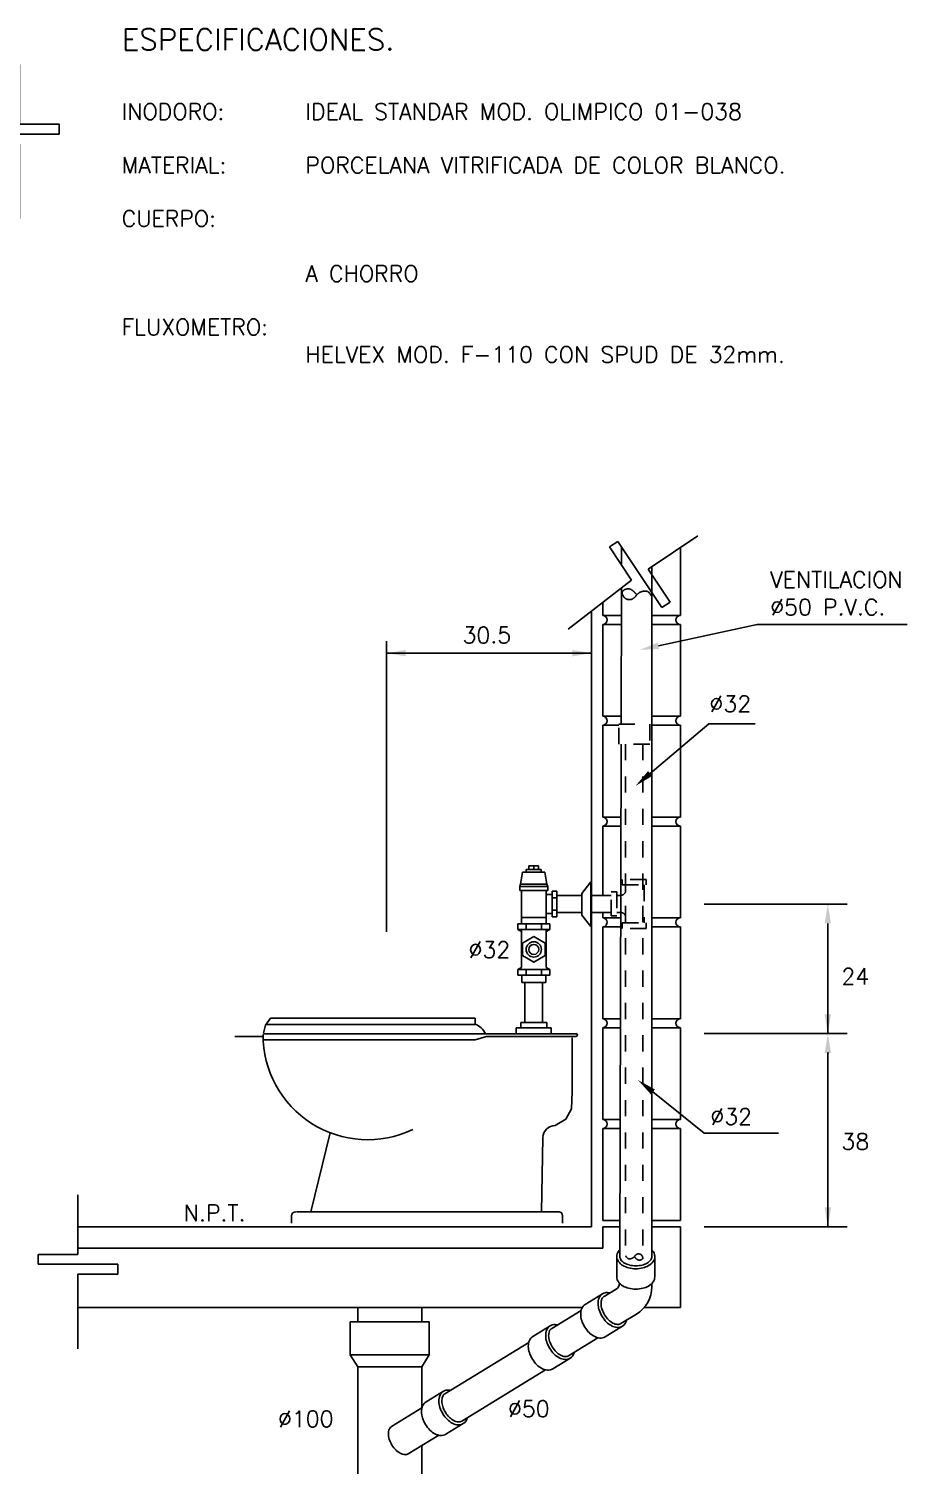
# Model space of a CAD drawing. Extents: x 145.7 to 190.5, y 293.8 to 329.7.
# Drawn here: x 184.63 to 190.06, y 320.53 to 329.41 of the extents above; entities that cross this region are included whole.
import ezdxf
from ezdxf.enums import TextEntityAlignment as Align

# ---------------------------------------------------------------- set-up
doc = ezdxf.new("R2010")
doc.units = 0
doc.header["$LTSCALE"] = 0.4
doc.header["$MEASUREMENT"] = 0
doc.linetypes.add('HIDDEN', pattern=[0.375, 0.25, -0.125])
doc.layers.add('A13', color=130, linetype='CONTINUOUS')
doc.layers.add('LETRAS', color=50, linetype='CONTINUOUS')
doc.styles.add('ROMANS', font='ROMANS.SHX', dxfattribs={"width": 1.5, "height": 0.3})

msp = doc.modelspace()

# ---------------------------------------------------------------- linework, layer by layer
at = {"layer": 'A13', "color": 20}
for p, q in [((188.2677, 326.2408), (188.2166, 326.2068)), ((188.5402, 325.8318), (188.2677, 326.2408)), ((188.7617, 326.2747), (188.4551, 326.0703)), ((188.2166, 326.2068), (188.3529, 326.0022)), ((188.4551, 326.0703), (188.5913, 325.8658)), ((188.3529, 326.0022), (187.9617, 325.6979)), ((188.5913, 325.8658), (188.5402, 325.8318)), ((188.5181, 325.5957), (189.1283, 325.7279)), ((189.1283, 325.7279), (190.0553, 325.7279)), ((188.4675, 324.8066), (188.8299, 325.1135)), ((188.8299, 325.1135), (189.1166, 325.1135)), ((187.7017, 324.2122), (187.7945, 324.2122)), ((187.7481, 324.2364), (187.7481, 324.2122)), ((187.6614, 324.1074), (187.8348, 324.1074)), ((187.6674, 324.1235), (187.8287, 324.1235)), ((187.8618, 324.0381), (187.8903, 324.0381)), ((187.8618, 323.962), (187.8903, 323.962)), ((187.701, 323.8781), (187.701, 323.8425)), ((187.7962, 323.8781), (187.7962, 323.8425)), ((188.4847, 322.838), (188.8015, 322.5844)), ((188.8015, 322.5844), (189.2596, 322.5844)), ((184.9329, 322.2028), (184.9329, 321.8344)), ((184.6871, 321.8344), (184.6871, 321.773)), ((184.9329, 321.8344), (184.6871, 321.8344)), ((184.6871, 321.773), (185.1786, 321.773)), ((184.9329, 321.7115), (184.9329, 321.251)), ((185.1786, 321.7115), (184.9329, 321.7115)), ((185.1786, 321.773), (185.1786, 321.7115)), ((187.1028, 321.2124), (186.6152, 321.2124))]:
    msp.add_line(p, q, dxfattribs=at)
at = {"layer": 'A13', "linetype": 'Continuous'}
for p, q in [((188.2897, 326.097), (188.29, 326.2073)), ((188.2875, 325.1112), (188.2894, 325.9529)), ((188.2801, 321.8155), (188.2873, 324.9883))]:
    msp.add_line(p, q, dxfattribs=at)
at = {"layer": 'A13'}
for p, q in [((188.6541, 326.203), (188.6541, 325.7834)), ((188.4776, 321.8208), (188.4776, 326.0854)), ((188.2938, 325.9233), (188.2939, 325.9246)), ((188.2938, 325.9219), (188.2938, 325.9233)), ((188.294, 325.9205), (188.2938, 325.9219)), ((188.2939, 325.9246), (188.2942, 325.9259)), ((188.2943, 325.9191), (188.294, 325.9205)), ((188.2942, 325.9259), (188.2946, 325.9273)), ((188.2947, 325.9176), (188.2943, 325.9191)), ((188.2946, 325.9273), (188.2951, 325.9286)), ((188.2952, 325.9161), (188.2947, 325.9176)), ((188.2951, 325.9286), (188.2958, 325.93)), ((188.2958, 325.9145), (188.2952, 325.9161)), ((188.2958, 325.93), (188.2966, 325.9314)), ((188.2965, 325.9129), (188.2958, 325.9145)), ((188.2972, 325.9113), (188.2965, 325.9129)), ((188.2966, 325.9314), (188.2976, 325.9328)), ((188.298, 325.9097), (188.2972, 325.9113)), ((188.2976, 325.9328), (188.2987, 325.9343)), ((188.2988, 325.9081), (188.298, 325.9097)), ((188.2987, 325.9343), (188.3, 325.9357)), ((188.2996, 325.9065), (188.2988, 325.9081)), ((188.3004, 325.9049), (188.2996, 325.9065)), ((188.3, 325.9357), (188.3014, 325.9372)), ((188.3012, 325.9033), (188.3004, 325.9049)), ((188.3021, 325.9018), (188.3012, 325.9033)), ((188.3014, 325.9372), (188.303, 325.9386)), ((188.303, 325.9002), (188.3021, 325.9018)), ((188.303, 325.9386), (188.3047, 325.9399)), ((188.304, 325.8987), (188.303, 325.9002)), ((188.3051, 325.8972), (188.304, 325.8987)), ((188.3047, 325.9399), (188.3066, 325.9412)), ((188.3063, 325.8957), (188.3051, 325.8972)), ((188.3076, 325.8942), (188.3063, 325.8957)), ((188.3066, 325.9412), (188.3086, 325.9424)), ((188.3091, 325.8928), (188.3076, 325.8942)), ((188.3086, 325.9424), (188.3108, 325.9435)), ((188.3106, 325.8914), (188.3091, 325.8928)), ((188.3122, 325.8901), (188.3106, 325.8914)), ((188.3108, 325.9435), (188.3131, 325.9445)), ((188.314, 325.8888), (188.3122, 325.8901)), ((188.3131, 325.9445), (188.3155, 325.9453)), ((188.3158, 325.8876), (188.314, 325.8888)), ((188.3155, 325.9453), (188.318, 325.946)), ((188.3178, 325.8865), (188.3158, 325.8876)), ((188.3198, 325.8855), (188.3178, 325.8865)), ((188.318, 325.946), (188.3205, 325.9466)), ((188.322, 325.8846), (188.3198, 325.8855)), ((188.3205, 325.9466), (188.323, 325.9471)), ((188.3242, 325.8838), (188.322, 325.8846)), ((188.323, 325.9471), (188.3256, 325.9475)), ((188.3265, 325.883), (188.3242, 325.8838)), ((188.3256, 325.9475), (188.328, 325.9477)), ((188.3289, 325.8824), (188.3265, 325.883)), ((188.328, 325.9477), (188.3304, 325.9478)), ((188.3313, 325.8819), (188.3289, 325.8824)), ((188.3304, 325.9478), (188.3328, 325.9478)), ((188.3338, 325.8815), (188.3313, 325.8819)), ((188.3328, 325.9478), (188.335, 325.9477)), ((188.3362, 325.8813), (188.3338, 325.8815)), ((188.335, 325.9477), (188.3372, 325.9475)), ((188.3387, 325.8811), (188.3362, 325.8813)), ((188.3372, 325.9475), (188.3393, 325.9471)), ((188.3411, 325.881), (188.3387, 325.8811)), ((188.3393, 325.9471), (188.3413, 325.9467)), ((188.3435, 325.8811), (188.3411, 325.881)), ((188.3413, 325.9467), (188.3432, 325.9462)), ((188.3432, 325.9462), (188.345, 325.9456)), ((188.3459, 325.8813), (188.3435, 325.8811)), ((188.345, 325.9456), (188.3467, 325.9449)), ((188.3483, 325.8816), (188.3459, 325.8813)), ((188.3467, 325.9449), (188.3484, 325.9442)), ((188.3506, 325.8821), (188.3483, 325.8816)), ((188.3484, 325.9442), (188.35, 325.9434)), ((188.35, 325.9434), (188.3515, 325.9425)), ((188.3528, 325.8827), (188.3506, 325.8821)), ((188.3515, 325.9425), (188.353, 325.9415)), ((188.355, 325.8835), (188.3528, 325.8827)), ((188.353, 325.9415), (188.3546, 325.9404)), ((188.3546, 325.9404), (188.3562, 325.9393)), ((188.3572, 325.8844), (188.355, 325.8835)), ((188.3562, 325.9393), (188.3578, 325.938)), ((188.3592, 325.8855), (188.3572, 325.8844)), ((188.3578, 325.938), (188.3595, 325.9367)), ((188.3613, 325.8868), (188.3592, 325.8855)), ((188.3595, 325.9367), (188.3612, 325.9352)), ((188.3612, 325.9352), (188.363, 325.9337)), ((188.3632, 325.8882), (188.3613, 325.8868)), ((188.363, 325.9337), (188.3648, 325.9321)), ((188.3651, 325.8898), (188.3632, 325.8882)), ((188.3648, 325.9321), (188.3665, 325.9305)), ((188.367, 325.8915), (188.3651, 325.8898)), ((188.3665, 325.9305), (188.3683, 325.9288)), ((188.3689, 325.8933), (188.367, 325.8915)), ((188.3683, 325.9288), (188.3701, 325.9271)), ((188.3708, 325.8952), (188.3689, 325.8933)), ((188.3701, 325.9271), (188.3717, 325.9254)), ((188.3726, 325.8972), (188.3708, 325.8952)), ((188.3717, 325.9254), (188.3734, 325.9237)), ((188.3745, 325.8993), (188.3726, 325.8972)), ((188.3734, 325.9237), (188.3749, 325.922)), ((188.3764, 325.9014), (188.3745, 325.8993)), ((188.3749, 325.922), (188.3764, 325.9202)), ((188.3764, 325.9202), (188.378, 325.9185)), ((188.3784, 325.9036), (188.3764, 325.9014)), ((188.378, 325.9185), (188.3795, 325.9166)), ((188.3803, 325.9058), (188.3784, 325.9036)), ((188.3795, 325.9166), (188.381, 325.9147)), ((188.3823, 325.908), (188.3803, 325.9058)), ((188.381, 325.9147), (188.3826, 325.9128)), ((188.3844, 325.9102), (188.3823, 325.908)), ((188.3826, 325.9128), (188.3842, 325.9108)), ((188.3864, 325.9124), (188.3844, 325.9102)), ((188.3886, 325.9145), (188.3864, 325.9124)), ((188.3908, 325.9165), (188.3886, 325.9145)), ((188.393, 325.9184), (188.3908, 325.9165)), ((188.3953, 325.9202), (188.393, 325.9184)), ((188.3976, 325.9219), (188.3953, 325.9202)), ((188.4, 325.9236), (188.3976, 325.9219)), ((188.4024, 325.9251), (188.4, 325.9236)), ((188.4049, 325.9264), (188.4024, 325.9251)), ((188.4074, 325.9277), (188.4049, 325.9264)), ((188.4099, 325.9288), (188.4074, 325.9277)), ((188.4125, 325.9298), (188.4099, 325.9288)), ((188.415, 325.9307), (188.4125, 325.9298)), ((188.4177, 325.9315), (188.415, 325.9307)), ((188.4203, 325.9322), (188.4177, 325.9315)), ((188.4231, 325.9328), (188.4203, 325.9322)), ((188.4258, 325.9332), (188.4231, 325.9328)), ((188.4286, 325.9336), (188.4258, 325.9332)), ((188.4315, 325.9339), (188.4286, 325.9336)), ((188.4344, 325.9341), (188.4315, 325.9339)), ((188.4374, 325.9341), (188.4344, 325.9341)), ((188.4403, 325.934), (188.4374, 325.9341)), ((188.4433, 325.9336), (188.4403, 325.934)), ((188.4463, 325.933), (188.4433, 325.9336)), ((188.4492, 325.9321), (188.4463, 325.933)), ((188.4522, 325.9309), (188.4492, 325.9321)), ((188.455, 325.9293), (188.4522, 325.9309)), ((188.458, 325.9273), (188.455, 325.9293)), ((188.461, 325.9246), (188.458, 325.9273)), ((188.4642, 325.9211), (188.461, 325.9246)), ((188.4676, 325.9167), (188.4642, 325.9211)), ((188.4713, 325.9112), (188.4676, 325.9167)), ((188.4754, 325.9044), (188.4713, 325.9112)), ((188.4776, 325.9003), (188.4754, 325.9044)), ((188.174, 325.8631), (188.174, 325.7834)), ((188.174, 325.7834), (188.289, 325.7834)), ((188.174, 325.7284), (188.174, 325.1602)), ((188.174, 325.7284), (188.2889, 325.7284)), ((188.4776, 325.7834), (188.6541, 325.7834)), ((188.4776, 325.7284), (188.6541, 325.7284)), ((188.6541, 325.7284), (188.6541, 325.1602)), ((188.2876, 325.1602), (188.174, 325.1602)), ((188.2732, 325.1052), (188.174, 325.1052)), ((188.174, 325.1052), (188.174, 324.537)), ((188.4776, 325.1602), (188.6541, 325.1602)), ((188.4776, 325.1052), (188.6541, 325.1052)), ((188.6541, 325.1052), (188.6541, 324.537)), ((188.174, 324.537), (188.2862, 324.537)), ((188.174, 324.482), (188.2861, 324.482)), ((188.174, 324.482), (188.174, 324.0534)), ((188.4776, 324.537), (188.6541, 324.537)), ((188.4776, 324.482), (188.6541, 324.482)), ((188.6541, 324.482), (188.6541, 323.9137)), ((187.6674, 324.1235), (187.6795, 324.1961)), ((187.6795, 324.1961), (187.8166, 324.1961)), ((187.7017, 324.2122), (187.7017, 324.1961)), ((187.7178, 324.2364), (187.7178, 324.2122)), ((187.7178, 324.2364), (187.7783, 324.2364)), ((187.7783, 324.2364), (187.7783, 324.2122)), ((187.7945, 324.2122), (187.7945, 324.1961)), ((187.8166, 324.1961), (187.8287, 324.1235)), ((187.6614, 324.1074), (187.6674, 324.1235)), ((187.6614, 324.1074), (187.6614, 324.0832)), ((187.8287, 324.1235), (187.8348, 324.1074)), ((187.8348, 324.1074), (187.8348, 324.0832)), ((188.0444, 324.0654), (188.1013, 324.1363)), ((188.1013, 323.861), (188.1013, 324.1363)), ((187.6614, 324.0832), (187.8348, 324.0832)), ((187.673, 323.8781), (187.673, 324.0832)), ((187.8241, 323.8781), (187.8241, 324.0832)), ((187.861, 324.0593), (187.8263, 324.0593)), ((187.8618, 324.0791), (187.8618, 323.921)), ((187.8618, 324.0791), (187.8903, 324.0791)), ((187.8903, 324.0791), (187.8903, 323.921)), ((187.8903, 324.0534), (188.0444, 324.0534)), ((188.0444, 323.9319), (188.0444, 324.0654)), ((188.1013, 324.0534), (188.2265, 324.0534)), ((187.861, 323.9408), (187.8263, 323.9407)), ((187.8618, 323.921), (187.8903, 323.921)), ((187.8903, 323.9471), (188.0444, 323.9471)), ((188.0444, 323.9319), (188.1013, 323.861)), ((188.1013, 323.9471), (188.2265, 323.9471)), ((188.174, 323.9471), (188.174, 323.9137)), ((187.6498, 323.8781), (187.6498, 323.8425)), ((187.6498, 323.8781), (187.8474, 323.8781)), ((187.6498, 323.8425), (187.673, 323.8298)), ((187.6498, 323.8425), (187.8474, 323.8425)), ((187.673, 323.9159), (187.8241, 323.9159)), ((187.673, 323.6082), (187.673, 323.8425)), ((187.8474, 323.8425), (187.8241, 323.8298)), ((187.8241, 323.6082), (187.8241, 323.8425)), ((187.8474, 323.8781), (187.8474, 323.8425)), ((188.174, 323.9137), (188.2848, 323.9137)), ((188.174, 323.8587), (188.2847, 323.8587)), ((188.174, 323.8587), (188.174, 323.2905)), ((188.4776, 323.9137), (188.6541, 323.9137)), ((188.4776, 323.8587), (188.6541, 323.8587)), ((188.6541, 323.8587), (188.6541, 323.2905)), ((187.6498, 323.5956), (187.673, 323.6082)), ((187.6498, 323.56), (187.6498, 323.5956)), ((187.6498, 323.5956), (187.8474, 323.5956)), ((187.701, 323.56), (187.701, 323.5956)), ((187.7962, 323.56), (187.7962, 323.5956)), ((187.8474, 323.5956), (187.8241, 323.6082)), ((187.8474, 323.56), (187.8474, 323.5956)), ((187.6498, 323.56), (187.8474, 323.56)), ((187.6745, 323.5589), (187.6745, 323.5156)), ((187.6745, 323.5156), (187.8228, 323.5156)), ((187.6941, 323.2667), (187.6941, 323.5156)), ((187.8026, 323.2667), (187.8026, 323.5156)), ((187.8226, 323.5589), (187.8228, 323.5156)), ((188.174, 323.5471), (188.174, 323.5438)), ((186.0923, 323.2513), (186.0788, 323.2019)), ((186.122, 323.2935), (186.0923, 323.2513)), ((187.3873, 323.2554), (186.0952, 323.2554)), ((187.3873, 323.2935), (186.122, 323.2935)), ((187.3873, 323.2935), (187.3873, 323.2554)), ((187.6404, 323.1982), (187.6404, 323.2335)), ((187.6404, 323.2335), (187.8563, 323.2335)), ((187.6677, 323.2335), (187.6677, 323.2667)), ((187.6677, 323.2667), (187.8291, 323.2667)), ((187.8291, 323.2335), (187.6677, 323.2335)), ((187.8291, 323.2667), (187.8291, 323.2335)), ((187.8563, 323.2335), (187.8563, 323.1982)), ((188.174, 323.2905), (188.2834, 323.2905)), ((188.174, 323.2355), (188.2833, 323.2355)), ((188.174, 323.2355), (188.174, 322.6673)), ((188.4776, 323.2905), (188.6541, 323.2905)), ((188.4776, 323.2355), (188.6541, 323.2355)), ((188.6541, 323.2355), (188.6541, 322.6673)), ((186.0762, 323.1817), (185.9014, 323.1817)), ((188.008, 323.1982), (186.0788, 323.1982)), ((187.3856, 323.1601), (186.0788, 323.1601)), ((187.4561, 323.1816), (187.3856, 323.1601)), ((188.008, 323.1816), (187.4561, 323.1816)), ((187.8563, 323.1982), (187.6404, 323.1982)), ((187.9846, 323.1737), (187.9846, 322.8381)), ((187.9815, 322.7339), (187.9846, 322.8381)), ((187.9457, 322.6698), (187.9815, 322.7339)), ((187.8814, 322.6311), (187.9457, 322.6698)), ((188.174, 322.6673), (188.282, 322.6673)), ((188.174, 322.6123), (188.2819, 322.6123)), ((188.174, 322.6123), (188.174, 322.0441)), ((188.4776, 322.6673), (188.6541, 322.6673)), ((188.4776, 322.6123), (188.6541, 322.6123)), ((188.6541, 322.6123), (188.6541, 322.0441)), ((186.4918, 322.5858), (186.3704, 322.0978)), ((187.7967, 322.0978), (187.8052, 322.5549)), ((186.2528, 322.0724), (186.2528, 322.0263)), ((187.9076, 322.0978), (186.2821, 322.0978)), ((187.9266, 322.0724), (187.9266, 322.0263)), ((188.174, 322.0441), (188.2806, 322.0441)), ((188.4776, 322.0441), (188.6541, 322.0441)), ((188.2611, 321.6954), (188.2613, 321.8212)), ((188.4957, 321.6949), (188.496, 321.8273)), ((188.1831, 321.5748), (188.2564, 321.6198)), ((188.4776, 321.6352), (188.4776, 321.6545)), ((188.0662, 321.5247), (188.1735, 321.5905)), ((186.661, 321.5064), (186.661, 321.4177)), ((187.0569, 321.5064), (187.0569, 321.4177)), ((187.8596, 321.3766), (188.041, 321.4878)), ((188.2865, 321.4061), (188.3821, 321.4647)), ((187.1028, 321.4177), (186.6152, 321.4177)), ((186.6152, 321.4177), (186.6152, 321.2124)), ((187.1028, 321.4177), (187.1028, 321.2124)), ((187.7428, 321.3265), (187.8501, 321.3923)), ((188.1888, 321.3247), (188.3017, 321.3939)), ((187.1998, 320.9723), (187.7176, 321.2896)), ((187.9631, 321.2078), (188.1444, 321.319)), ((186.661, 321.1391), (186.6152, 321.2124)), ((187.1028, 321.2124), (187.0569, 321.1391)), ((187.8654, 321.1265), (187.9783, 321.1957)), ((186.661, 321.1391), (186.661, 320.4651)), ((187.0569, 321.1391), (186.661, 321.1391)), ((187.0569, 321.1391), (187.0569, 320.8847)), ((187.3033, 320.8035), (187.821, 321.1208)), ((187.083, 320.9222), (187.1903, 320.9879)), ((186.8699, 320.77), (187.0577, 320.8852)), ((187.2056, 320.7221), (187.3129, 320.7879)), ((186.9733, 320.6012), (187.1612, 320.7164)), ((187.0569, 320.6525), (187.0569, 320.4651))]:
    msp.add_line(p, q, dxfattribs=at)
at = {"layer": 'A13', "color": 50}
for p in [(188.1042, 325.8088), (184.9329, 322.0054)]:
    msp.add_line(p, (188.1042, 322.0054), dxfattribs=at)
at = {"layer": 'A13', "color": 20, "linetype": 'ByBlock'}
for p, q in [((186.8389, 323.8281), (186.8389, 325.6238)), ((186.8389, 325.5504), (188.1042, 325.5504)), ((188.8011, 323.9987), (189.6836, 323.9987)), ((188.8011, 323.9987), (189.6836, 323.9987)), ((189.5648, 323.8799), (189.5648, 323.1987)), ((188.8011, 323.1987), (189.6836, 323.1987)), ((189.5648, 323.0799), (189.5648, 322.0054)), ((188.8011, 322.0054), (189.6836, 322.0054))]:
    msp.add_line(p, q, dxfattribs=at)
at = {"layer": 'A13', "linetype": 'HIDDEN'}
for p, q in [((188.2732, 324.9883), (188.2732, 325.1112)), ((188.2732, 325.1112), (188.4649, 325.1112)), ((188.4649, 325.1112), (188.4649, 324.9883)), ((188.4649, 324.9883), (188.2732, 324.9883)), ((188.3159, 324.9883), (188.3159, 321.8253)), ((188.4222, 324.9883), (188.4222, 321.8124)), ((188.2946, 324.1522), (188.2946, 324.1175)), ((188.4435, 324.1522), (188.2946, 324.1522)), ((188.2946, 324.1175), (188.4435, 324.1175)), ((188.3159, 324.1175), (188.3159, 324.0827)), ((188.4313, 324.1175), (188.4313, 323.883)), ((188.4435, 324.1175), (188.4435, 324.1522)), ((188.2265, 323.9258), (188.2265, 324.0747)), ((188.2265, 324.0747), (188.2612, 324.0747)), ((188.2612, 324.0747), (188.2612, 323.9258)), ((188.2612, 324.0534), (188.2865, 324.0534)), ((188.2612, 323.9258), (188.2265, 323.9258)), ((188.2612, 323.9471), (188.2865, 323.9471)), ((188.2946, 323.8482), (188.2946, 323.883)), ((188.2946, 323.883), (188.4435, 323.883)), ((188.4435, 323.8482), (188.2946, 323.8482)), ((188.3159, 323.9177), (188.3159, 323.883)), ((188.4435, 323.883), (188.4435, 323.8482)), ((188.3154, 321.8261), (188.3167, 321.8238)), ((188.3167, 321.8238), (188.3191, 321.8198)), ((188.3191, 321.8198), (188.3212, 321.8166)), ((188.3212, 321.8166), (188.3232, 321.8141)), ((188.3232, 321.8141), (188.3251, 321.812)), ((188.3251, 321.812), (188.3268, 321.8105)), ((188.3268, 321.8105), (188.3285, 321.8093)), ((188.3285, 321.8093), (188.3302, 321.8084)), ((188.3302, 321.8084), (188.3319, 321.8077)), ((188.3319, 321.8077), (188.3336, 321.8072)), ((188.3336, 321.8072), (188.3353, 321.8068)), ((188.3353, 321.8068), (188.3371, 321.8066)), ((188.3371, 321.8066), (188.3388, 321.8065)), ((188.3388, 321.8065), (188.3405, 321.8065)), ((188.3405, 321.8065), (188.3422, 321.8066)), ((188.3422, 321.8066), (188.3439, 321.8068)), ((188.3439, 321.8068), (188.3455, 321.807)), ((188.3455, 321.807), (188.3471, 321.8073)), ((188.3471, 321.8073), (188.3487, 321.8076)), ((188.3487, 321.8076), (188.3502, 321.808)), ((188.3502, 321.808), (188.3518, 321.8085)), ((188.3518, 321.8085), (188.3533, 321.809)), ((188.3533, 321.809), (188.3547, 321.8096)), ((188.3547, 321.8096), (188.3562, 321.8102)), ((188.3562, 321.8102), (188.3576, 321.811)), ((188.3576, 321.811), (188.3591, 321.8118)), ((188.3591, 321.8118), (188.3605, 321.8126)), ((188.3605, 321.8126), (188.3619, 321.8136)), ((188.3619, 321.8136), (188.3632, 321.8146)), ((188.3632, 321.8146), (188.3646, 321.8156)), ((188.3646, 321.8156), (188.3659, 321.8167)), ((188.3659, 321.8167), (188.3671, 321.8179)), ((188.3671, 321.8179), (188.3684, 321.8191)), ((188.3684, 321.8191), (188.3696, 321.8204)), ((188.3696, 321.8204), (188.3708, 321.8217)), ((188.3706, 321.8189), (188.3697, 321.8201)), ((188.3715, 321.8178), (188.3706, 321.8189)), ((188.3708, 321.8217), (188.3719, 321.8229)), ((188.3724, 321.8167), (188.3715, 321.8178)), ((188.3719, 321.8229), (188.3731, 321.8242)), ((188.3733, 321.8156), (188.3724, 321.8167)), ((188.3731, 321.8242), (188.3742, 321.8255)), ((188.3742, 321.8146), (188.3733, 321.8156)), ((188.3742, 321.8255), (188.3753, 321.8268)), ((188.3751, 321.8136), (188.3742, 321.8146)), ((188.376, 321.8126), (188.3751, 321.8136)), ((188.3753, 321.8268), (188.3764, 321.828)), ((188.3769, 321.8116), (188.376, 321.8126)), ((188.3764, 321.828), (188.3775, 321.8291)), ((188.3779, 321.8106), (188.3769, 321.8116)), ((188.3775, 321.8291), (188.3786, 321.8302)), ((188.3789, 321.8096), (188.3779, 321.8106)), ((188.3786, 321.8302), (188.3797, 321.8313)), ((188.3799, 321.8086), (188.3789, 321.8096)), ((188.3797, 321.8313), (188.3808, 321.8323)), ((188.381, 321.8077), (188.3799, 321.8086)), ((188.3808, 321.8323), (188.3819, 321.8332)), ((188.382, 321.8067), (188.381, 321.8077)), ((188.3819, 321.8332), (188.383, 321.834)), ((188.3831, 321.8059), (188.382, 321.8067)), ((188.383, 321.834), (188.3842, 321.8347)), ((188.3841, 321.805), (188.3831, 321.8059)), ((188.385, 321.8042), (188.3841, 321.805)), ((188.3842, 321.8347), (188.3854, 321.8354)), ((188.386, 321.8035), (188.385, 321.8042)), ((188.3854, 321.8354), (188.3866, 321.8359)), ((188.3869, 321.8028), (188.386, 321.8035)), ((188.3866, 321.8359), (188.3879, 321.8364)), ((188.3878, 321.8022), (188.3869, 321.8028)), ((188.3887, 321.8016), (188.3878, 321.8022)), ((188.3879, 321.8364), (188.3892, 321.8367)), ((188.3896, 321.8011), (188.3887, 321.8016)), ((188.3892, 321.8367), (188.3906, 321.837)), ((188.3905, 321.8006), (188.3896, 321.8011)), ((188.3914, 321.8002), (188.3905, 321.8006)), ((188.3906, 321.837), (188.3919, 321.8372)), ((188.3924, 321.7998), (188.3914, 321.8002)), ((188.3919, 321.8372), (188.3933, 321.8373)), ((188.3935, 321.7995), (188.3924, 321.7998)), ((188.3933, 321.8373), (188.3947, 321.8374)), ((188.3946, 321.7992), (188.3935, 321.7995)), ((188.3958, 321.7989), (188.3946, 321.7992)), ((188.3947, 321.8374), (188.3961, 321.8373)), ((188.397, 321.7987), (188.3958, 321.7989)), ((188.3961, 321.8373), (188.3976, 321.8372)), ((188.3982, 321.7986), (188.397, 321.7987)), ((188.3976, 321.8372), (188.399, 321.8371)), ((188.3996, 321.7985), (188.3982, 321.7986)), ((188.399, 321.8371), (188.4004, 321.8368)), ((188.4009, 321.7985), (188.3996, 321.7985)), ((188.4004, 321.8368), (188.4018, 321.8365)), ((188.4023, 321.7986), (188.4009, 321.7985)), ((188.4018, 321.8365), (188.4032, 321.8362)), ((188.4038, 321.7987), (188.4023, 321.7986)), ((188.4032, 321.8362), (188.4045, 321.8358)), ((188.4052, 321.7989), (188.4038, 321.7987)), ((188.4045, 321.8358), (188.4058, 321.8353)), ((188.4067, 321.7992), (188.4052, 321.7989)), ((188.4058, 321.8353), (188.4071, 321.8348)), ((188.4082, 321.7996), (188.4067, 321.7992)), ((188.4071, 321.8348), (188.4083, 321.8342)), ((188.4096, 321.8), (188.4082, 321.7996)), ((188.4083, 321.8342), (188.4094, 321.8335)), ((188.4094, 321.8335), (188.4105, 321.8328)), ((188.411, 321.8005), (188.4096, 321.8)), ((188.4105, 321.8328), (188.4115, 321.8321)), ((188.4123, 321.801), (188.411, 321.8005)), ((188.4115, 321.8321), (188.4125, 321.8313)), ((188.4136, 321.8017), (188.4123, 321.801)), ((188.4125, 321.8313), (188.4133, 321.8305)), ((188.4133, 321.8305), (188.4142, 321.8297)), ((188.4148, 321.8024), (188.4136, 321.8017)), ((188.4142, 321.8297), (188.4149, 321.8288)), ((188.4159, 321.8031), (188.4148, 321.8024)), ((188.4149, 321.8288), (188.4156, 321.828)), ((188.4156, 321.828), (188.4163, 321.8271)), ((188.4169, 321.8039), (188.4159, 321.8031)), ((188.4163, 321.8271), (188.4168, 321.8262)), ((188.4168, 321.8262), (188.4174, 321.8253)), ((188.4178, 321.8047), (188.4169, 321.8039)), ((188.4174, 321.8253), (188.4179, 321.8244)), ((188.4186, 321.8056), (188.4178, 321.8047)), ((188.4179, 321.8244), (188.4184, 321.8235)), ((188.4184, 321.8235), (188.4189, 321.8225)), ((188.4193, 321.8064), (188.4186, 321.8056)), ((188.4189, 321.8225), (188.4193, 321.8216)), ((188.4193, 321.8216), (188.4198, 321.8207)), ((188.42, 321.8073), (188.4193, 321.8064)), ((188.4198, 321.8207), (188.4202, 321.8197)), ((188.4206, 321.8081), (188.42, 321.8073)), ((188.4202, 321.8197), (188.4207, 321.8188)), ((188.421, 321.8089), (188.4206, 321.8081)), ((188.4207, 321.8188), (188.4211, 321.8179)), ((188.4214, 321.8097), (188.421, 321.8089)), ((188.4211, 321.8179), (188.4214, 321.817)), ((188.4214, 321.817), (188.4217, 321.8161)), ((188.4218, 321.8105), (188.4214, 321.8097)), ((188.4217, 321.8161), (188.4219, 321.8152)), ((188.422, 321.8112), (188.4218, 321.8105)), ((188.4219, 321.8152), (188.4221, 321.8144)), ((188.4222, 321.812), (188.422, 321.8112)), ((188.4221, 321.8144), (188.4222, 321.8136)), ((188.4222, 321.8136), (188.4222, 321.8128)), ((188.4222, 321.8128), (188.4222, 321.812))]:
    msp.add_line(p, q, dxfattribs=at)
at = {"layer": 'A13', "color": 90}
for p, q in [((188.174, 322.0054), (188.174, 321.8731)), ((188.174, 322.0054), (188.2806, 322.0054)), ((188.4776, 322.0054), (188.6541, 322.0054)), ((188.6541, 322.0054), (188.6541, 321.5064)), ((184.9329, 321.8731), (188.174, 321.8731)), ((184.9329, 321.5064), (188.0483, 321.5064)), ((188.4307, 321.5064), (188.6541, 321.5064))]:
    msp.add_line(p, q, dxfattribs=at)
at = {"layer": 'A13', "color": 20}
msp.add_lwpolyline([(184.571, 329.1886), (184.571, 328.8202), (184.8167, 328.8202), (184.8167, 328.7588), (184.3252, 328.7588), (184.3252, 328.6974), (184.571, 328.6974), (184.571, 328.2368)], dxfattribs=at)
at = {"layer": 'A13'}
msp.add_lwpolyline([(187.7486, 323.7981), (187.6793, 323.7571), (187.6793, 323.681), (187.7486, 323.64), (187.8179, 323.681), (187.8179, 323.7571)], close=True, dxfattribs=at)
at = {"layer": 'A13', "color": 20}
for radius in [0.0474, 0.0308]:
    msp.add_circle((187.7486, 323.719), radius, dxfattribs=at)
at = {"layer": 'A13'}
for centre, radius, start, end in [((188.174, 325.7559), 0.0275, 270, 90), ((188.6541, 325.7559), 0.0275, 90, 270), ((188.174, 325.1327), 0.0275, 270, 90), ((188.6541, 325.1327), 0.0275, 90, 270), ((188.174, 324.5095), 0.0275, 270, 90), ((188.6541, 324.5095), 0.0275, 90, 270), ((188.174, 323.8862), 0.0275, 311.95041, 90), ((188.6541, 323.8862), 0.0275, 90, 270), ((187.3439, 323.1503), 0.1161, 24.36369, 68.06874), ((188.174, 323.263), 0.0275, 270, 90), ((188.6541, 323.263), 0.0275, 90, 270), ((186.7223, 323.1894), 0.6462, 179.63045, 295.49048), ((188.0089, 323.1899), 0.00881, 264.09329, 95.90671), ((187.8814, 322.5549), 0.0762, 90, 180), ((188.174, 322.6398), 0.0275, 270, 90), ((188.6541, 322.6398), 0.0275, 90, 270), ((186.2782, 322.0724), 0.0254, 90, 180), ((187.9012, 322.0724), 0.0254, 360, 90), ((188.314, 321.8211), 0.0527, 144.25908, 179.87128), ((188.314, 321.8211), 0.0527, 179.87128, 215.48349), ((188.3449, 321.8431), 0.0906, 215.48349, 239.83019), ((188.3448, 321.799), 0.0906, 135.87517, 144.25908), ((188.314, 321.8211), 0.0344, 179.87128, 215.48349), ((188.3449, 321.8431), 0.0722, 215.48349, 239.83019), ((188.4125, 321.843), 0.0722, 299.91238, 324.25908), ((188.4125, 321.843), 0.0906, 299.91238, 324.25908), ((188.4433, 321.8208), 0.0344, 324.25908, 359.87128), ((188.4433, 321.8208), 0.0527, 359.87128, 49.30192), ((188.4433, 321.8208), 0.0527, 324.25908, 359.87128), ((188.3654, 321.8784), 0.1313, 239.83019, 256.40033), ((188.3654, 321.8784), 0.113, 239.83019, 256.40033), ((188.3789, 321.9343), 0.1889, 256.40033, 269.87128), ((188.3789, 321.9343), 0.1706, 256.40033, 269.87128), ((188.3789, 321.9343), 0.1706, 269.87128, 283.34224), ((188.3789, 321.9343), 0.1889, 269.87128, 283.34224), ((188.3922, 321.8783), 0.113, 283.34224, 299.91238), ((188.3922, 321.8783), 0.1313, 283.34224, 299.91238), ((188.2303, 321.6624), 0.05, 301.50236, 350.54605), ((188.3137, 321.6953), 0.0527, 179.87128, 215.48349), ((188.3446, 321.7173), 0.0906, 215.48349, 239.83019), ((188.3651, 321.7526), 0.1313, 239.83019, 256.40033), ((188.3786, 321.8085), 0.1889, 256.40033, 269.87128), ((188.3786, 321.8085), 0.1889, 269.87128, 283.34224), ((188.2776, 321.6352), 0.2, 301.50236, 0), ((188.3919, 321.7525), 0.1313, 283.34224, 299.91238), ((188.4122, 321.7172), 0.0906, 299.91238, 324.25908), ((188.443, 321.695), 0.0527, 324.25908, 359.87128), ((188.0937, 321.4798), 0.0527, 121.50236, 157.11457), ((188.2359, 321.5308), 0.0906, 157.11457, 181.46127), ((188.2767, 321.5319), 0.1313, 181.46127, 198.03141), ((188.201, 321.5456), 0.0527, 121.50236, 157.11457), ((188.2359, 321.5308), 0.0722, 157.11457, 181.46127), ((188.2767, 321.5319), 0.113, 181.46127, 198.03141), ((188.201, 321.5456), 0.0344, 121.50236, 157.11457), ((188.201, 321.5456), 0.0527, 85.89016, 121.50236), ((188.1983, 321.5078), 0.0906, 77.50625, 85.89016), ((188.1287, 321.4651), 0.0906, 157.11457, 181.46127), ((188.1694, 321.4661), 0.1313, 181.46127, 198.03141), ((188.3314, 321.5497), 0.1889, 198.03141, 211.50236), ((188.3314, 321.5497), 0.1706, 198.03141, 211.50236), ((188.3314, 321.5497), 0.1889, 211.50236, 224.97332), ((188.3314, 321.5497), 0.1706, 211.50236, 224.97332), ((187.9125, 321.3326), 0.0906, 157.11457, 181.46127), ((187.8776, 321.3473), 0.0527, 121.50236, 157.11457), ((187.9125, 321.3326), 0.0722, 157.11457, 181.46127), ((187.8776, 321.3473), 0.0344, 121.50236, 157.11457), ((187.8776, 321.3473), 0.0527, 85.89016, 121.50236), ((187.8749, 321.3096), 0.0906, 77.50625, 85.89016), ((188.2242, 321.4839), 0.1889, 198.03141, 211.50236), ((188.2242, 321.4839), 0.1889, 211.50236, 224.97332), ((188.1834, 321.4432), 0.1313, 224.97332, 241.54346), ((188.2907, 321.509), 0.1313, 224.97332, 241.54346), ((188.2907, 321.509), 0.113, 224.97332, 241.54346), ((188.2713, 321.4731), 0.0906, 241.54346, 265.89016), ((188.2713, 321.4731), 0.0722, 241.54346, 265.89016), ((188.2686, 321.4353), 0.0527, 265.89016, 301.50236), ((188.2686, 321.4353), 0.0344, 265.89016, 301.50236), ((188.2686, 321.4353), 0.0527, 301.50236, 350.80416), ((187.8052, 321.2669), 0.0906, 157.11457, 181.46127), ((187.846, 321.2679), 0.1313, 181.46127, 198.03141), ((187.7703, 321.2816), 0.0527, 121.50236, 157.11457), ((187.9533, 321.3337), 0.1313, 181.46127, 198.03141), ((188.008, 321.3515), 0.1889, 198.03141, 211.50236), ((187.9533, 321.3337), 0.113, 181.46127, 198.03141), ((188.008, 321.3515), 0.1706, 198.03141, 211.50236), ((188.008, 321.3515), 0.1706, 211.50236, 224.97332), ((188.164, 321.4074), 0.0906, 241.54346, 265.89016), ((188.1613, 321.3696), 0.0527, 265.89016, 301.50236), ((187.9008, 321.2857), 0.1889, 198.03141, 211.50236), ((187.9008, 321.2857), 0.1889, 211.50236, 224.97332), ((188.008, 321.3515), 0.1889, 211.50236, 224.97332), ((187.9673, 321.3108), 0.1313, 224.97332, 241.54346), ((187.9673, 321.3108), 0.113, 224.97332, 241.54346), ((187.9479, 321.2749), 0.0906, 241.54346, 265.89016), ((187.9479, 321.2749), 0.0722, 241.54346, 265.89016), ((187.9451, 321.2371), 0.0527, 265.89016, 301.50236), ((187.9451, 321.2371), 0.0344, 265.89016, 301.50236), ((187.9451, 321.2371), 0.0527, 301.50236, 350.80416), ((187.86, 321.245), 0.1313, 224.97332, 241.54346), ((187.8406, 321.2092), 0.0906, 241.54346, 265.89016), ((187.8379, 321.1714), 0.0527, 265.89016, 301.50236), ((187.2178, 320.943), 0.0527, 85.89016, 121.50236), ((187.2151, 320.9052), 0.0906, 77.50625, 85.89016), ((187.1105, 320.8772), 0.0527, 121.50236, 157.11457), ((187.2527, 320.9282), 0.0906, 157.11457, 181.46127), ((187.2935, 320.9293), 0.1313, 181.46127, 198.03141), ((187.2178, 320.943), 0.0527, 121.50236, 157.11457), ((187.2527, 320.9282), 0.0722, 157.11457, 181.46127), ((187.2935, 320.9293), 0.113, 181.46127, 198.03141), ((187.2178, 320.943), 0.0344, 121.50236, 157.11457), ((187.1454, 320.8625), 0.0906, 157.11457, 181.46127), ((187.1862, 320.8635), 0.1313, 181.46127, 198.03141), ((187.2409, 320.8814), 0.1889, 198.03141, 211.50236), ((187.3482, 320.9471), 0.1889, 198.03141, 211.50236), ((187.3482, 320.9471), 0.1706, 198.03141, 211.50236), ((187.3482, 320.9471), 0.1889, 211.50236, 224.97332), ((187.3482, 320.9471), 0.1706, 211.50236, 224.97332), ((187.3075, 320.9064), 0.1313, 224.97332, 241.54346), ((187.3075, 320.9064), 0.113, 224.97332, 241.54346), ((187.2853, 320.8328), 0.0527, 301.50236, 350.80416), ((186.9227, 320.726), 0.0722, 157.11457, 181.46127), ((186.9635, 320.7271), 0.113, 181.46127, 198.03141), ((186.8878, 320.7407), 0.0344, 121.50236, 157.11457), ((187.2409, 320.8814), 0.1889, 211.50236, 224.97332), ((187.2002, 320.8407), 0.1313, 224.97332, 241.54346), ((187.1808, 320.8048), 0.0906, 241.54346, 265.89016), ((187.288, 320.8706), 0.0906, 241.54346, 265.89016), ((187.288, 320.8706), 0.0722, 241.54346, 265.89016), ((187.2853, 320.8328), 0.0527, 265.89016, 301.50236), ((187.2853, 320.8328), 0.0344, 265.89016, 301.50236), ((187.0182, 320.7449), 0.1706, 198.03141, 211.50236), ((187.0182, 320.7449), 0.1706, 211.50236, 224.97332), ((187.1781, 320.767), 0.0527, 265.89016, 301.50236), ((186.9775, 320.7042), 0.113, 224.97332, 241.54346), ((186.9581, 320.6683), 0.0722, 241.54346, 265.89016), ((186.9554, 320.6305), 0.0344, 265.89016, 301.50236)]:
    msp.add_arc(centre, radius, start, end, dxfattribs=at)
at = {"layer": 'A13', "linetype": 'HIDDEN'}
for centre, start, end in [((188.2865, 324.0827), 270, 360), ((188.2865, 323.9177), 360, 90)]:
    msp.add_arc(centre, 0.0293, start, end, dxfattribs=at)
at = {"layer": 'A13', "color": 20, "linetype": 'ByBlock'}
for p in [(189.5648, 323.9987), (189.5648, 323.0799)]:
    msp.add_point(p, dxfattribs=at)
at = {"layer": 'A13', "color": 20}
for points in [[(188.5223, 325.5764), (188.5139, 325.6151), (188.402, 325.5706)], [(188.4803, 324.7915), (188.4547, 324.8217), (188.3769, 324.7298)], [(188.4723, 322.8226), (188.497, 322.8535), (188.3919, 322.9122)]]:
    msp.add_solid(points, dxfattribs=at)
at = {"layer": 'A13', "color": 20, "linetype": 'ByBlock'}
for points in [[(186.9576, 325.5702), (186.9576, 325.5306), (186.8389, 325.5504)], [(187.9873, 325.5702), (187.9873, 325.5306), (188.1061, 325.5504)], [(189.545, 323.8799), (189.5846, 323.8799), (189.5648, 323.9987)], [(189.545, 323.3174), (189.5846, 323.3174), (189.5648, 323.1987)], [(189.545, 323.0799), (189.5846, 323.0799), (189.5648, 323.1987)], [(189.545, 322.1242), (189.5846, 322.1242), (189.5648, 322.0054)]]:
    msp.add_solid(points, dxfattribs=at)

# ---------------------------------------------------------------- texts
at = {"layer": 'LETRAS', "color": 90, "style": 'ROMANS'}
msp.add_text('ESPECIFICACIONES.', height=0.133282, dxfattribs=at).set_placement((185.2032, 329.2767))
at = {"layer": 'LETRAS', "style": 'ROMANS'}
for s, height, p in [('INODORO:', 0.1, (185.2032, 328.8475)), ('IDEAL STANDAR MOD. OLIMPICO 01-038', 0.099997, (186.3383, 328.8475)), ('MATERIAL:', 0.1, (185.2032, 328.517)), ('PORCELANA VITRIFICADA DE COLOR BLANCO.', 0.099997, (186.3383, 328.517)), ('CUERPO: ', 0.1, (185.2032, 328.1866)), ('A CHORRO', 0.1, (186.3383, 327.8466)), ('FLUXOMETRO:', 0.099997, (185.2032, 327.5162)), ('HELVEX MOD. F-110 CON SPUD DE 32mm.', 0.099997, (186.3383, 327.3462)), ('VENTILACION', 0.1, (189.2091, 325.9551)), ('%%C50 P.V.C.', 0.1, (189.2091, 325.7851)), ('%%c32', 0.1, (188.8341, 325.1872)), ('%%c32', 0.1, (187.3456, 323.6673)), ('24', 0.1, (189.6489, 323.5024)), ('%%c32', 0.1, (188.8393, 322.6358)), ('38', 0.1, (189.6489, 322.4819)), ('N.P.T.', 0.1, (185.5863, 322.0404)), ('%%c50', 0.1, (187.5893, 320.8301)), ('%%c100', 0.1, (186.1683, 320.7668))]:
    msp.add_text(s, height=height, dxfattribs=at).set_placement(p)
at = {"layer": 'LETRAS', "linetype": 'ByBlock', "style": 'ROMANS'}
msp.add_text('30.5', height=0.1, dxfattribs=at).set_placement((187.4585, 325.6625), align=Align.MIDDLE)

doc.saveas('drawing.dxf')
